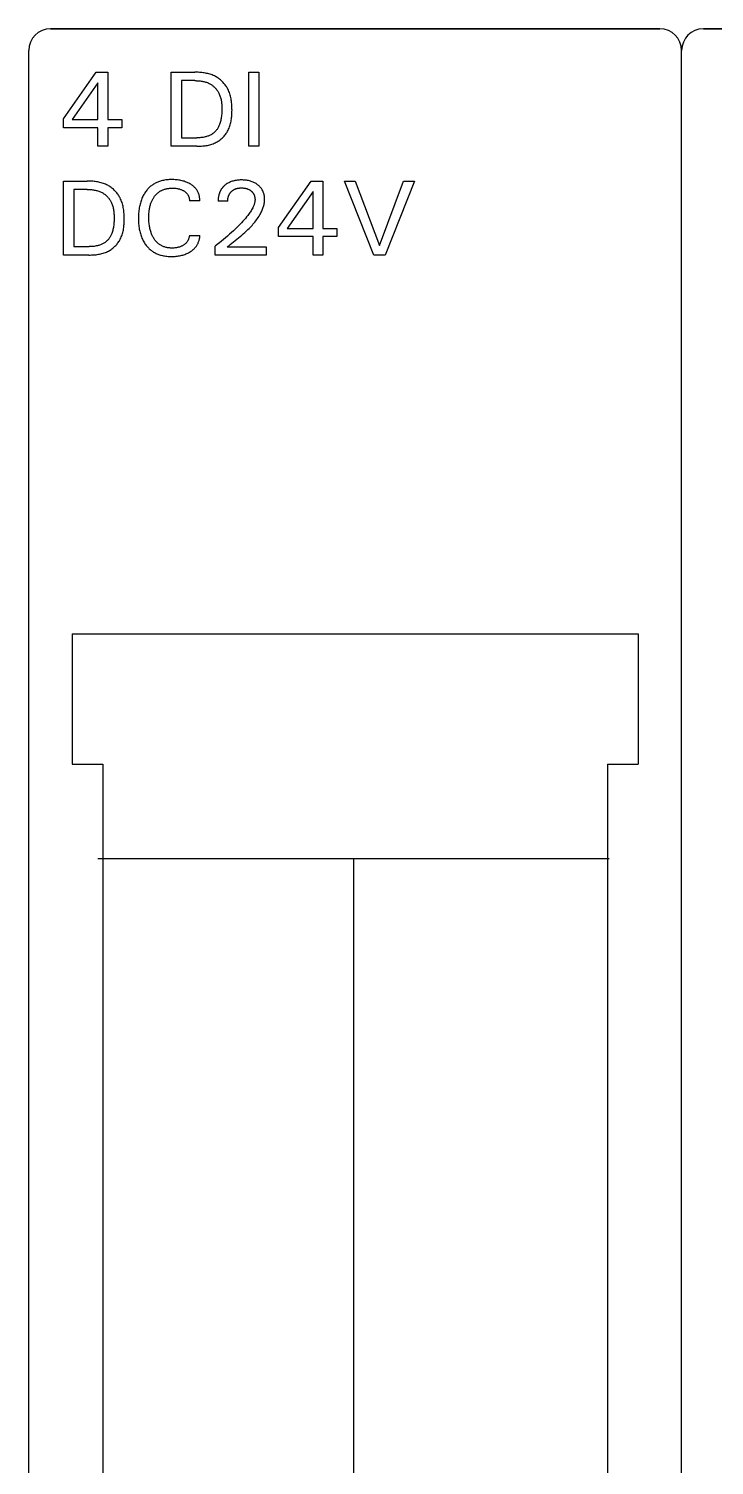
# Model space of a CAD drawing. Extents: x 10 to 656, y -396 to 292.
# Drawn here: x 279.74 to 282.93, y 111.53 to 118.21 of the extents above; entities that cross this region are included whole.
import ezdxf

# ---------------------------------------------------------------- set-up
doc = ezdxf.new("R2010")
doc.units = 0
doc.header["$LTSCALE"] = 5
doc.header["$MEASUREMENT"] = 0
doc.layers.get('0').update_dxf_attribs({"linetype": 'CONTINUOUS'})

msp = doc.modelspace()

# ---------------------------------------------------------------- linework, layer by layer
at = {"color": 7, "linetype": 'Continuous'}
for p, q in [((279.8422, 118.2098), (282.6764, 118.2098)), ((282.6764, 118.2098), (279.8422, 118.2098)), ((282.8788, 118.2098), (285.713, 118.2098)), ((285.713, 118.2098), (282.8788, 118.2098)), ((279.741, 91.5889), (279.741, 118.1086)), ((279.741, 101.4882), (279.741, 118.1086)), ((279.741, 91.5889), (279.741, 118.1086)), ((279.741, 101.4882), (279.741, 118.1086)), ((282.7776, 91.5889), (282.7776, 118.1086)), ((282.7776, 101.4882), (282.7776, 118.1086)), ((282.7776, 91.5889), (282.7776, 118.1086)), ((282.7776, 95.3626), (282.7776, 118.1086)), ((282.7776, 95.3626), (282.7776, 118.1086)), ((279.9029, 117.7908), (280.0546, 118.0073)), ((280.0546, 118.0073), (280.109, 118.0073)), ((280.109, 118.0073), (280.109, 117.7869)), ((280.4042, 117.6632), (280.4042, 118.0073)), ((280.4042, 118.0073), (280.5132, 118.0073)), ((280.5187, 118.0073), (280.5132, 118.0073)), ((280.5241, 118.0072), (280.5187, 118.0073)), ((280.5297, 118.007), (280.5241, 118.0072)), ((280.5352, 118.0067), (280.5297, 118.007)), ((280.5407, 118.0062), (280.5352, 118.0067)), ((280.5462, 118.0057), (280.5407, 118.0062)), ((280.5517, 118.0051), (280.5462, 118.0057)), ((280.7639, 117.6632), (280.7639, 118.0073)), ((280.7639, 118.0073), (280.811, 118.0073)), ((280.811, 118.0073), (280.811, 117.6632)), ((280.0629, 117.9583), (279.9432, 117.7869)), ((280.0629, 117.7869), (280.0629, 117.9583)), ((280.4512, 117.9683), (280.4512, 117.7022)), ((280.5132, 117.9683), (280.4512, 117.9683)), ((280.5132, 117.9683), (280.5174, 117.9683)), ((280.5174, 117.9683), (280.5216, 117.9682)), ((280.5216, 117.9682), (280.5259, 117.968)), ((280.5259, 117.968), (280.5302, 117.9677)), ((280.5302, 117.9677), (280.5344, 117.9674)), ((280.5344, 117.9674), (280.5387, 117.9669)), ((280.5387, 117.9669), (280.5429, 117.9664)), ((280.5429, 117.9664), (280.5472, 117.9657)), ((280.5472, 117.9657), (280.5513, 117.9649)), ((280.5513, 117.9649), (280.5555, 117.964)), ((280.5572, 118.0043), (280.5517, 118.0051)), ((280.5555, 117.964), (280.5596, 117.963)), ((280.5627, 118.0034), (280.5572, 118.0043)), ((280.5596, 117.963), (280.5637, 117.9618)), ((280.5681, 118.0023), (280.5627, 118.0034)), ((280.5637, 117.9618), (280.5678, 117.9605)), ((280.5678, 117.9605), (280.5717, 117.9591)), ((280.5735, 118.0011), (280.5681, 118.0023)), ((280.5717, 117.9591), (280.5756, 117.9574)), ((280.5788, 117.9997), (280.5735, 118.0011)), ((280.5756, 117.9574), (280.5795, 117.9557)), ((280.5841, 117.9982), (280.5788, 117.9997)), ((280.5795, 117.9557), (280.5832, 117.9537)), ((280.5832, 117.9537), (280.5862, 117.952)), ((280.5893, 117.9965), (280.5841, 117.9982)), ((280.5862, 117.952), (280.5891, 117.9502)), ((280.5891, 117.9502), (280.5919, 117.9483)), ((280.5945, 117.9946), (280.5893, 117.9965)), ((280.5919, 117.9483), (280.5947, 117.9463)), ((280.5995, 117.9925), (280.5945, 117.9946)), ((280.5947, 117.9463), (280.5974, 117.9442)), ((280.5974, 117.9442), (280.6, 117.942)), ((280.6045, 117.9902), (280.5995, 117.9925)), ((280.6, 117.942), (280.6026, 117.9398)), ((280.6026, 117.9398), (280.6051, 117.9374)), ((280.6094, 117.9877), (280.6045, 117.9902)), ((280.6134, 117.9854), (280.6094, 117.9877)), ((280.6174, 117.983), (280.6134, 117.9854)), ((280.6213, 117.9804), (280.6174, 117.983)), ((280.625, 117.9777), (280.6213, 117.9804)), ((280.6288, 117.9749), (280.625, 117.9777)), ((280.6324, 117.972), (280.6288, 117.9749)), ((280.6359, 117.9689), (280.6324, 117.972)), ((280.6393, 117.9657), (280.6359, 117.9689)), ((280.6426, 117.9624), (280.6393, 117.9657)), ((280.6458, 117.959), (280.6426, 117.9624)), ((280.6489, 117.9555), (280.6458, 117.959)), ((280.6519, 117.9519), (280.6489, 117.9555)), ((280.6548, 117.9482), (280.6519, 117.9519)), ((280.6575, 117.9445), (280.6548, 117.9482)), ((280.6601, 117.9406), (280.6575, 117.9445)), ((280.6626, 117.9367), (280.6601, 117.9406)), ((280.6051, 117.9374), (280.6075, 117.9349)), ((280.6075, 117.9349), (280.6098, 117.9324)), ((280.6098, 117.9324), (280.6121, 117.9298)), ((280.6121, 117.9298), (280.6142, 117.9272)), ((280.6142, 117.9272), (280.6163, 117.9244)), ((280.6163, 117.9244), (280.6183, 117.9216)), ((280.6183, 117.9216), (280.6202, 117.9188)), ((280.6202, 117.9188), (280.622, 117.9159)), ((280.622, 117.9159), (280.6237, 117.9129)), ((280.6237, 117.9129), (280.6253, 117.9099)), ((280.6253, 117.9099), (280.6272, 117.9059)), ((280.6272, 117.9059), (280.6289, 117.9019)), ((280.6289, 117.9019), (280.6305, 117.8978)), ((280.6305, 117.8978), (280.6319, 117.8937)), ((280.6319, 117.8937), (280.6331, 117.8895)), ((280.6331, 117.8895), (280.6343, 117.8852)), ((280.6343, 117.8852), (280.6353, 117.8809)), ((280.6353, 117.8809), (280.6361, 117.8766)), ((280.6361, 117.8766), (280.6368, 117.8722)), ((280.6368, 117.8722), (280.6375, 117.8678)), ((280.6649, 117.9327), (280.6626, 117.9367)), ((280.6671, 117.9286), (280.6649, 117.9327)), ((280.6697, 117.9234), (280.6671, 117.9286)), ((280.6721, 117.918), (280.6697, 117.9234)), ((280.6742, 117.9125), (280.6721, 117.918)), ((280.6762, 117.907), (280.6742, 117.9125)), ((280.6779, 117.9013), (280.6762, 117.907)), ((280.6795, 117.8957), (280.6779, 117.9013)), ((280.6808, 117.8899), (280.6795, 117.8957)), ((280.682, 117.8841), (280.6808, 117.8899)), ((280.683, 117.8782), (280.682, 117.8841)), ((280.6839, 117.8723), (280.683, 117.8782)), ((280.6846, 117.8664), (280.6839, 117.8723)), ((280.638, 117.8081), (280.6373, 117.8024)), ((280.6375, 117.8678), (280.638, 117.8634)), ((280.638, 117.8634), (280.6384, 117.859)), ((280.6385, 117.8138), (280.638, 117.8081)), ((280.6384, 117.859), (280.6387, 117.8546)), ((280.6388, 117.8195), (280.6385, 117.8138)), ((280.6387, 117.8546), (280.639, 117.8502)), ((280.6391, 117.8253), (280.6388, 117.8195)), ((280.639, 117.8502), (280.6391, 117.8457)), ((280.6391, 117.8457), (280.6392, 117.8413)), ((280.6392, 117.8311), (280.6391, 117.8253)), ((280.6392, 117.8413), (280.6393, 117.8369)), ((280.6393, 117.8369), (280.6392, 117.8311)), ((280.6852, 117.8604), (280.6846, 117.8664)), ((280.6856, 117.8544), (280.6852, 117.8604)), ((280.6852, 117.8018), (280.6856, 117.8075)), ((280.686, 117.8484), (280.6856, 117.8544)), ((280.6856, 117.8075), (280.6859, 117.8131)), ((280.6859, 117.8131), (280.6862, 117.8188)), ((280.6862, 117.8424), (280.686, 117.8484)), ((280.6863, 117.8363), (280.6862, 117.8424)), ((280.6862, 117.8188), (280.6863, 117.8246)), ((280.6864, 117.8303), (280.6863, 117.8363)), ((280.6863, 117.8246), (280.6864, 117.8303)), ((279.9029, 117.7493), (279.9029, 117.7908)), ((280.0629, 117.7493), (279.9029, 117.7493)), ((279.9432, 117.7869), (280.0629, 117.7869)), ((280.0629, 117.6632), (280.0629, 117.7493)), ((280.109, 117.7869), (280.1742, 117.7869)), ((280.109, 117.7493), (280.109, 117.6632)), ((280.1742, 117.7493), (280.109, 117.7493)), ((280.1742, 117.7869), (280.1742, 117.7493)), ((280.6146, 117.7388), (280.6125, 117.7362)), ((280.6168, 117.7417), (280.6146, 117.7388)), ((280.6188, 117.7447), (280.6168, 117.7417)), ((280.6206, 117.7478), (280.6188, 117.7447)), ((280.6224, 117.7509), (280.6206, 117.7478)), ((280.624, 117.7541), (280.6224, 117.7509)), ((280.6256, 117.7574), (280.624, 117.7541)), ((280.627, 117.7607), (280.6256, 117.7574)), ((280.6283, 117.764), (280.627, 117.7607)), ((280.63, 117.7686), (280.6283, 117.764)), ((280.6314, 117.7732), (280.63, 117.7686)), ((280.6327, 117.7778), (280.6314, 117.7732)), ((280.6339, 117.7825), (280.6327, 117.7778)), ((280.6349, 117.7872), (280.6339, 117.7825)), ((280.6358, 117.7919), (280.6349, 117.7872)), ((280.6365, 117.7967), (280.6358, 117.7919)), ((280.6373, 117.8024), (280.6365, 117.7967)), ((280.6681, 117.7375), (280.6706, 117.7424)), ((280.6706, 117.7424), (280.6728, 117.7475)), ((280.6728, 117.7475), (280.6749, 117.7527)), ((280.6749, 117.7527), (280.6767, 117.7579)), ((280.6767, 117.7579), (280.6783, 117.7632)), ((280.6783, 117.7632), (280.6798, 117.7686)), ((280.6798, 117.7686), (280.6811, 117.774)), ((280.6811, 117.774), (280.6822, 117.7795)), ((280.6822, 117.7795), (280.6832, 117.785)), ((280.6832, 117.785), (280.684, 117.7906)), ((280.684, 117.7906), (280.6846, 117.7962)), ((280.6846, 117.7962), (280.6852, 117.8018)), ((280.4512, 117.7022), (280.5227, 117.7022)), ((280.5275, 117.7023), (280.5227, 117.7022)), ((280.5324, 117.7024), (280.5275, 117.7023)), ((280.5373, 117.7027), (280.5324, 117.7024)), ((280.5421, 117.7031), (280.5373, 117.7027)), ((280.5469, 117.7037), (280.5421, 117.7031)), ((280.5518, 117.7044), (280.5469, 117.7037)), ((280.5565, 117.7053), (280.5518, 117.7044)), ((280.5613, 117.7063), (280.5565, 117.7053)), ((280.5649, 117.7072), (280.5613, 117.7063)), ((280.5684, 117.7082), (280.5649, 117.7072)), ((280.5719, 117.7093), (280.5684, 117.7082)), ((280.5754, 117.7105), (280.5719, 117.7093)), ((280.5788, 117.7119), (280.5754, 117.7105)), ((280.5822, 117.7133), (280.5788, 117.7119)), ((280.5855, 117.7149), (280.5822, 117.7133)), ((280.5828, 117.6699), (280.5881, 117.6714)), ((280.5888, 117.7166), (280.5855, 117.7149)), ((280.5881, 117.6714), (280.5933, 117.6731)), ((280.592, 117.7185), (280.5888, 117.7166)), ((280.5948, 117.7203), (280.592, 117.7185)), ((280.5933, 117.6731), (280.5985, 117.6749)), ((280.5976, 117.7223), (280.5948, 117.7203)), ((280.6003, 117.7243), (280.5976, 117.7223)), ((280.5985, 117.6749), (280.6036, 117.677)), ((280.603, 117.7265), (280.6003, 117.7243)), ((280.6055, 117.7288), (280.603, 117.7265)), ((280.6036, 117.677), (280.6086, 117.6793)), ((280.6079, 117.7311), (280.6055, 117.7288)), ((280.6103, 117.7336), (280.6079, 117.7311)), ((280.6086, 117.6793), (280.6135, 117.6818)), ((280.6125, 117.7362), (280.6103, 117.7336)), ((280.6135, 117.6818), (280.6175, 117.684)), ((280.6175, 117.684), (280.6215, 117.6865)), ((280.6215, 117.6865), (280.6254, 117.689)), ((280.6254, 117.689), (280.6292, 117.6917)), ((280.6292, 117.6917), (280.6329, 117.6946)), ((280.6329, 117.6946), (280.6364, 117.6976)), ((280.6364, 117.6976), (280.6399, 117.7007)), ((280.6399, 117.7007), (280.6433, 117.7039)), ((280.6433, 117.7039), (280.6466, 117.7073)), ((280.6466, 117.7073), (280.6497, 117.7107)), ((280.6497, 117.7107), (280.6528, 117.7143)), ((280.6528, 117.7143), (280.6557, 117.7179)), ((280.6557, 117.7179), (280.6585, 117.7217)), ((280.6585, 117.7217), (280.6611, 117.7255)), ((280.6611, 117.7255), (280.6636, 117.7294)), ((280.6636, 117.7294), (280.6659, 117.7334)), ((280.6659, 117.7334), (280.6681, 117.7375)), ((280.109, 117.6632), (280.0629, 117.6632)), ((280.5224, 117.6632), (280.4042, 117.6632)), ((280.5224, 117.6632), (280.5279, 117.6632)), ((280.5279, 117.6632), (280.5334, 117.6634)), ((280.5334, 117.6634), (280.539, 117.6636)), ((280.539, 117.6636), (280.5445, 117.6639)), ((280.5445, 117.6639), (280.55, 117.6644)), ((280.55, 117.6644), (280.5556, 117.6649)), ((280.5556, 117.6649), (280.5611, 117.6656)), ((280.5611, 117.6656), (280.5665, 117.6665)), ((280.5665, 117.6665), (280.572, 117.6674)), ((280.572, 117.6674), (280.5774, 117.6686)), ((280.5774, 117.6686), (280.5828, 117.6699)), ((280.811, 117.6632), (280.7639, 117.6632)), ((279.9029, 117.1571), (279.9029, 117.5012)), ((279.9029, 117.5012), (280.012, 117.5012)), ((280.0174, 117.5012), (280.012, 117.5012)), ((280.0229, 117.5011), (280.0174, 117.5012)), ((280.0284, 117.5009), (280.0229, 117.5011)), ((280.034, 117.5006), (280.0284, 117.5009)), ((280.0395, 117.5001), (280.034, 117.5006)), ((280.045, 117.4996), (280.0395, 117.5001)), ((280.0505, 117.499), (280.045, 117.4996)), ((280.056, 117.4982), (280.0505, 117.499)), ((280.0614, 117.4973), (280.056, 117.4982)), ((280.0669, 117.4962), (280.0614, 117.4973)), ((280.0723, 117.495), (280.0669, 117.4962)), ((280.0776, 117.4936), (280.0723, 117.495)), ((280.0829, 117.4921), (280.0776, 117.4936)), ((280.0881, 117.4904), (280.0829, 117.4921)), ((280.0932, 117.4885), (280.0881, 117.4904)), ((280.0983, 117.4864), (280.0932, 117.4885)), ((280.1033, 117.4841), (280.0983, 117.4864)), ((280.1082, 117.4816), (280.1033, 117.4841)), ((280.1122, 117.4793), (280.1082, 117.4816)), ((280.1162, 117.4769), (280.1122, 117.4793)), ((280.12, 117.4743), (280.1162, 117.4769)), ((280.1238, 117.4716), (280.12, 117.4743)), ((280.1275, 117.4688), (280.1238, 117.4716)), ((280.3016, 117.4709), (280.2986, 117.4679)), ((280.3048, 117.4739), (280.3016, 117.4709)), ((280.308, 117.4767), (280.3048, 117.4739)), ((280.3114, 117.4794), (280.308, 117.4767)), ((280.3148, 117.482), (280.3114, 117.4794)), ((280.3183, 117.4844), (280.3148, 117.482)), ((280.3219, 117.4868), (280.3183, 117.4844)), ((280.3256, 117.489), (280.3219, 117.4868)), ((280.3294, 117.4911), (280.3256, 117.489)), ((280.3333, 117.4931), (280.3294, 117.4911)), ((280.3372, 117.4949), (280.3333, 117.4931)), ((280.3412, 117.4966), (280.3372, 117.4949)), ((280.3452, 117.4982), (280.3412, 117.4966)), ((280.3493, 117.4996), (280.3452, 117.4982)), ((280.3534, 117.501), (280.3493, 117.4996)), ((280.3576, 117.5022), (280.3534, 117.501)), ((280.3627, 117.5035), (280.3576, 117.5022)), ((280.368, 117.5046), (280.3627, 117.5035)), ((280.3732, 117.5056), (280.368, 117.5046)), ((280.3785, 117.5063), (280.3732, 117.5056)), ((280.3838, 117.507), (280.3785, 117.5063)), ((280.3891, 117.5075), (280.3838, 117.507)), ((280.3945, 117.5078), (280.3891, 117.5075)), ((280.3998, 117.508), (280.3945, 117.5078)), ((280.4051, 117.5081), (280.3998, 117.508)), ((280.4108, 117.508), (280.4051, 117.5081)), ((280.4164, 117.5078), (280.4108, 117.508)), ((280.4221, 117.5075), (280.4164, 117.5078)), ((280.4277, 117.5071), (280.4221, 117.5075)), ((280.4333, 117.5064), (280.4277, 117.5071)), ((280.4389, 117.5057), (280.4333, 117.5064)), ((280.4439, 117.5048), (280.4389, 117.5057)), ((280.4489, 117.5038), (280.4439, 117.5048)), ((280.4539, 117.5027), (280.4489, 117.5038)), ((280.4588, 117.5014), (280.4539, 117.5027)), ((280.4637, 117.5), (280.4588, 117.5014)), ((280.4685, 117.4984), (280.4637, 117.5)), ((280.473, 117.4968), (280.4685, 117.4984)), ((280.4774, 117.495), (280.473, 117.4968)), ((280.4817, 117.4931), (280.4774, 117.495)), ((280.4859, 117.491), (280.4817, 117.4931)), ((280.4901, 117.4888), (280.4859, 117.491)), ((280.4942, 117.4864), (280.4901, 117.4888)), ((280.4974, 117.4843), (280.4942, 117.4864)), ((280.5006, 117.4821), (280.4974, 117.4843)), ((280.5038, 117.4797), (280.5006, 117.4821)), ((280.5068, 117.4773), (280.5038, 117.4797)), ((280.5097, 117.4747), (280.5068, 117.4773)), ((280.5125, 117.472), (280.5097, 117.4747)), ((280.5152, 117.4692), (280.5125, 117.472)), ((280.6427, 117.471), (280.6416, 117.4697)), ((280.6437, 117.4722), (280.6427, 117.471)), ((280.6448, 117.4735), (280.6437, 117.4722)), ((280.646, 117.4747), (280.6448, 117.4735)), ((280.6471, 117.4759), (280.646, 117.4747)), ((280.6483, 117.477), (280.6471, 117.4759)), ((280.6495, 117.4782), (280.6483, 117.477)), ((280.6507, 117.4793), (280.6495, 117.4782)), ((280.6519, 117.4804), (280.6507, 117.4793)), ((280.6532, 117.4815), (280.6519, 117.4804)), ((280.6565, 117.4842), (280.6532, 117.4815)), ((280.66, 117.4867), (280.6565, 117.4842)), ((280.6635, 117.4891), (280.66, 117.4867)), ((280.6672, 117.4913), (280.6635, 117.4891)), ((280.6709, 117.4934), (280.6672, 117.4913)), ((280.6747, 117.4953), (280.6709, 117.4934)), ((280.6788, 117.4971), (280.6747, 117.4953)), ((280.683, 117.4988), (280.6788, 117.4971)), ((280.6873, 117.5002), (280.683, 117.4988)), ((280.6916, 117.5015), (280.6873, 117.5002)), ((280.6959, 117.5026), (280.6916, 117.5015)), ((280.7003, 117.5036), (280.6959, 117.5026)), ((280.7052, 117.5045), (280.7003, 117.5036)), ((280.7102, 117.5052), (280.7052, 117.5045)), ((280.7151, 117.5057), (280.7102, 117.5052)), ((280.7201, 117.5061), (280.7151, 117.5057)), ((280.725, 117.5063), (280.7201, 117.5061)), ((280.73, 117.5064), (280.725, 117.5063)), ((280.7349, 117.5063), (280.73, 117.5064)), ((280.7397, 117.5061), (280.7349, 117.5063)), ((280.7446, 117.5058), (280.7397, 117.5061)), ((280.7494, 117.5053), (280.7446, 117.5058)), ((280.7542, 117.5047), (280.7494, 117.5053)), ((280.759, 117.5039), (280.7542, 117.5047)), ((280.7633, 117.5031), (280.759, 117.5039)), ((280.7675, 117.5021), (280.7633, 117.5031)), ((280.7717, 117.501), (280.7675, 117.5021)), ((280.7759, 117.4997), (280.7717, 117.501)), ((280.78, 117.4982), (280.7759, 117.4997)), ((280.7841, 117.4966), (280.78, 117.4982)), ((280.7878, 117.4949), (280.7841, 117.4966)), ((280.7915, 117.4931), (280.7878, 117.4949)), ((280.7951, 117.4912), (280.7915, 117.4931)), ((280.7986, 117.4891), (280.7951, 117.4912)), ((280.802, 117.4868), (280.7986, 117.4891)), ((280.8054, 117.4844), (280.802, 117.4868)), ((280.8083, 117.4821), (280.8054, 117.4844)), ((280.8111, 117.4797), (280.8083, 117.4821)), ((280.8139, 117.4772), (280.8111, 117.4797)), ((280.8165, 117.4745), (280.8139, 117.4772)), ((280.819, 117.4717), (280.8165, 117.4745)), ((280.8213, 117.4689), (280.819, 117.4717)), ((280.9032, 117.2847), (281.0549, 117.5012)), ((281.0549, 117.5012), (281.1093, 117.5012)), ((281.1093, 117.5012), (281.1093, 117.2808)), ((281.3456, 117.1571), (281.209, 117.5012)), ((281.209, 117.5012), (281.26, 117.5012)), ((281.26, 117.5012), (281.3727, 117.2022)), ((281.3727, 117.2022), (281.4839, 117.5012)), ((281.5349, 117.5012), (281.3983, 117.1571)), ((281.4839, 117.5012), (281.5349, 117.5012)), ((279.95, 117.4622), (279.95, 117.1961)), ((280.012, 117.4622), (279.95, 117.4622)), ((280.012, 117.4622), (280.0162, 117.4622)), ((280.0162, 117.4622), (280.0204, 117.4621)), ((280.0204, 117.4621), (280.0247, 117.4619)), ((280.0247, 117.4619), (280.0289, 117.4616)), ((280.0289, 117.4616), (280.0332, 117.4613)), ((280.0332, 117.4613), (280.0375, 117.4608)), ((280.0375, 117.4608), (280.0417, 117.4603)), ((280.0417, 117.4603), (280.0459, 117.4596)), ((280.0459, 117.4596), (280.0501, 117.4588)), ((280.0501, 117.4588), (280.0543, 117.4579)), ((280.0543, 117.4579), (280.0584, 117.4569)), ((280.0584, 117.4569), (280.0625, 117.4557)), ((280.0625, 117.4557), (280.0665, 117.4544)), ((280.0665, 117.4544), (280.0705, 117.453)), ((280.0705, 117.453), (280.0744, 117.4513)), ((280.0744, 117.4513), (280.0783, 117.4496)), ((280.0783, 117.4496), (280.082, 117.4476)), ((280.082, 117.4476), (280.085, 117.4459)), ((280.085, 117.4459), (280.0879, 117.4441)), ((280.0879, 117.4441), (280.0907, 117.4422)), ((280.0907, 117.4422), (280.0935, 117.4402)), ((280.0935, 117.4402), (280.0962, 117.4381)), ((280.0962, 117.4381), (280.0988, 117.4359)), ((280.0988, 117.4359), (280.1014, 117.4337)), ((280.1014, 117.4337), (280.1039, 117.4313)), ((280.1039, 117.4313), (280.1063, 117.4288)), ((280.1063, 117.4288), (280.1086, 117.4263)), ((280.1086, 117.4263), (280.1109, 117.4237)), ((280.1109, 117.4237), (280.113, 117.4211)), ((280.113, 117.4211), (280.1151, 117.4183)), ((280.1151, 117.4183), (280.1171, 117.4155)), ((280.1171, 117.4155), (280.119, 117.4127)), ((280.119, 117.4127), (280.1208, 117.4098)), ((280.1208, 117.4098), (280.1225, 117.4068)), ((280.1225, 117.4068), (280.124, 117.4038)), ((280.1312, 117.4659), (280.1275, 117.4688)), ((280.1347, 117.4628), (280.1312, 117.4659)), ((280.1381, 117.4596), (280.1347, 117.4628)), ((280.1414, 117.4563), (280.1381, 117.4596)), ((280.1446, 117.4529), (280.1414, 117.4563)), ((280.1477, 117.4494), (280.1446, 117.4529)), ((280.1507, 117.4458), (280.1477, 117.4494)), ((280.1536, 117.4421), (280.1507, 117.4458)), ((280.1563, 117.4384), (280.1536, 117.4421)), ((280.1589, 117.4345), (280.1563, 117.4384)), ((280.1614, 117.4306), (280.1589, 117.4345)), ((280.1637, 117.4266), (280.1614, 117.4306)), ((280.1659, 117.4225), (280.1637, 117.4266)), ((280.1685, 117.4173), (280.1659, 117.4225)), ((280.1709, 117.4119), (280.1685, 117.4173)), ((280.173, 117.4064), (280.1709, 117.4119)), ((280.175, 117.4009), (280.173, 117.4064)), ((280.2617, 117.4041), (280.2601, 117.3988)), ((280.2634, 117.4094), (280.2617, 117.4041)), ((280.2652, 117.4146), (280.2634, 117.4094)), ((280.2673, 117.4197), (280.2652, 117.4146)), ((280.2693, 117.4244), (280.2673, 117.4197)), ((280.2714, 117.429), (280.2693, 117.4244)), ((280.2737, 117.4335), (280.2714, 117.429)), ((280.2762, 117.438), (280.2737, 117.4335)), ((280.2787, 117.4423), (280.2762, 117.438)), ((280.2815, 117.4466), (280.2787, 117.4423)), ((280.2843, 117.4508), (280.2815, 117.4466)), ((280.2873, 117.4549), (280.2843, 117.4508)), ((280.29, 117.4583), (280.2873, 117.4549)), ((280.2927, 117.4616), (280.29, 117.4583)), ((280.2956, 117.4648), (280.2927, 117.4616)), ((280.2986, 117.4679), (280.2956, 117.4648)), ((280.3106, 117.4017), (280.3118, 117.4048)), ((280.3118, 117.4048), (280.3131, 117.4078)), ((280.3131, 117.4078), (280.3145, 117.4108)), ((280.3145, 117.4108), (280.3159, 117.4137)), ((280.3159, 117.4137), (280.3174, 117.4166)), ((280.3174, 117.4166), (280.3191, 117.4195)), ((280.3191, 117.4195), (280.3208, 117.4223)), ((280.3208, 117.4223), (280.3225, 117.4251)), ((280.3225, 117.4251), (280.3244, 117.4278)), ((280.3244, 117.4278), (280.3261, 117.4302)), ((280.3261, 117.4302), (280.3279, 117.4324)), ((280.3279, 117.4324), (280.3297, 117.4347)), ((280.3297, 117.4347), (280.3316, 117.4369)), ((280.3316, 117.4369), (280.3336, 117.439)), ((280.3336, 117.439), (280.3356, 117.441)), ((280.3356, 117.441), (280.3377, 117.443)), ((280.3377, 117.443), (280.3398, 117.445)), ((280.3398, 117.445), (280.342, 117.4468)), ((280.342, 117.4468), (280.3443, 117.4486)), ((280.3443, 117.4486), (280.3466, 117.4503)), ((280.3466, 117.4503), (280.349, 117.4519)), ((280.349, 117.4519), (280.3514, 117.4535)), ((280.3514, 117.4535), (280.3539, 117.455)), ((280.3539, 117.455), (280.3564, 117.4563)), ((280.3564, 117.4563), (280.359, 117.4576)), ((280.359, 117.4576), (280.3616, 117.4589)), ((280.3616, 117.4589), (280.3642, 117.46)), ((280.3642, 117.46), (280.3669, 117.4611)), ((280.3669, 117.4611), (280.3696, 117.4621)), ((280.3696, 117.4621), (280.3724, 117.463)), ((280.3724, 117.463), (280.3751, 117.4638)), ((280.3751, 117.4638), (280.3785, 117.4647)), ((280.3785, 117.4647), (280.382, 117.4655)), ((280.382, 117.4655), (280.3854, 117.4662)), ((280.3854, 117.4662), (280.3889, 117.4668)), ((280.3889, 117.4668), (280.3924, 117.4673)), ((280.3924, 117.4673), (280.3959, 117.4677)), ((280.3959, 117.4677), (280.3994, 117.468)), ((280.3994, 117.468), (280.403, 117.4682)), ((280.403, 117.4682), (280.4065, 117.4683)), ((280.4065, 117.4683), (280.41, 117.4683)), ((280.41, 117.4683), (280.414, 117.4683)), ((280.414, 117.4683), (280.418, 117.4681)), ((280.418, 117.4681), (280.4219, 117.4678)), ((280.4219, 117.4678), (280.4259, 117.4674)), ((280.4259, 117.4674), (280.4298, 117.4669)), ((280.4298, 117.4669), (280.4328, 117.4663)), ((280.4328, 117.4663), (280.4358, 117.4658)), ((280.4358, 117.4658), (280.4387, 117.4651)), ((280.4387, 117.4651), (280.4417, 117.4643)), ((280.4417, 117.4643), (280.4445, 117.4634)), ((280.4445, 117.4634), (280.4474, 117.4625)), ((280.4474, 117.4625), (280.4501, 117.4615)), ((280.4501, 117.4615), (280.4527, 117.4604)), ((280.4527, 117.4604), (280.4552, 117.4592)), ((280.4552, 117.4592), (280.4578, 117.4579)), ((280.4578, 117.4579), (280.4603, 117.4566)), ((280.4603, 117.4566), (280.4627, 117.4551)), ((280.4627, 117.4551), (280.4647, 117.4539)), ((280.4647, 117.4539), (280.4666, 117.4526)), ((280.4666, 117.4526), (280.4685, 117.4512)), ((280.4685, 117.4512), (280.4703, 117.4497)), ((280.4703, 117.4497), (280.4721, 117.4482)), ((280.4721, 117.4482), (280.4738, 117.4466)), ((280.4738, 117.4466), (280.4754, 117.4449)), ((280.4754, 117.4449), (280.4769, 117.4432)), ((280.4769, 117.4432), (280.4783, 117.4415)), ((280.4783, 117.4415), (280.4795, 117.4397)), ((280.4795, 117.4397), (280.4807, 117.4379)), ((280.4807, 117.4379), (280.4819, 117.4361)), ((280.4819, 117.4361), (280.4829, 117.4342)), ((280.4829, 117.4342), (280.4838, 117.4322)), ((280.4838, 117.4322), (280.4847, 117.4302)), ((280.4847, 117.4302), (280.4855, 117.4282)), ((280.4855, 117.4282), (280.4861, 117.4262)), ((280.4861, 117.4262), (280.4867, 117.4242)), ((280.4867, 117.4242), (280.4872, 117.4222)), ((280.4872, 117.4222), (280.4876, 117.4202)), ((280.4876, 117.4202), (280.4879, 117.4182)), ((280.4879, 117.4182), (280.4881, 117.4162)), ((280.4881, 117.4162), (280.4883, 117.4141)), ((280.4883, 117.4141), (280.4883, 117.4121)), ((280.4883, 117.4121), (280.4883, 117.41)), ((280.5366, 117.41), (280.4883, 117.41)), ((280.5177, 117.4663), (280.5152, 117.4692)), ((280.52, 117.4634), (280.5177, 117.4663)), ((280.5221, 117.4604), (280.52, 117.4634)), ((280.5241, 117.4574), (280.5221, 117.4604)), ((280.5259, 117.4542), (280.5241, 117.4574)), ((280.5276, 117.451), (280.5259, 117.4542)), ((280.5292, 117.4477), (280.5276, 117.451)), ((280.5306, 117.4443), (280.5292, 117.4477)), ((280.5319, 117.4408), (280.5306, 117.4443)), ((280.533, 117.4375), (280.5319, 117.4408)), ((280.5339, 117.4342), (280.533, 117.4375)), ((280.5347, 117.4308), (280.5339, 117.4342)), ((280.5354, 117.4273), (280.5347, 117.4308)), ((280.5359, 117.4239), (280.5354, 117.4273)), ((280.5363, 117.4204), (280.5359, 117.4239)), ((280.5365, 117.417), (280.5363, 117.4204)), ((280.5366, 117.4135), (280.5365, 117.417)), ((280.5366, 117.41), (280.5366, 117.4135)), ((280.6221, 117.4161), (280.622, 117.4141)), ((280.622, 117.4141), (280.622, 117.4122)), ((280.622, 117.4122), (280.622, 117.4102)), ((280.622, 117.4102), (280.622, 117.4083)), ((280.6666, 117.4083), (280.622, 117.4083)), ((280.6222, 117.418), (280.6221, 117.4161)), ((280.6224, 117.4199), (280.6222, 117.418)), ((280.6226, 117.4219), (280.6224, 117.4199)), ((280.6228, 117.4238), (280.6226, 117.4219)), ((280.6231, 117.4258), (280.6228, 117.4238)), ((280.6234, 117.4277), (280.6231, 117.4258)), ((280.6237, 117.4296), (280.6234, 117.4277)), ((280.6241, 117.4315), (280.6237, 117.4296)), ((280.6245, 117.4335), (280.6241, 117.4315)), ((280.6249, 117.4354), (280.6245, 117.4335)), ((280.6254, 117.4373), (280.6249, 117.4354)), ((280.6259, 117.439), (280.6254, 117.4373)), ((280.6264, 117.4407), (280.6259, 117.439)), ((280.6269, 117.4424), (280.6264, 117.4407)), ((280.6275, 117.4441), (280.6269, 117.4424)), ((280.6281, 117.4457), (280.6275, 117.4441)), ((280.6287, 117.4474), (280.6281, 117.4457)), ((280.6294, 117.4491), (280.6287, 117.4474)), ((280.6301, 117.4507), (280.6294, 117.4491)), ((280.6308, 117.4523), (280.6301, 117.4507)), ((280.6316, 117.4539), (280.6308, 117.4523)), ((280.6323, 117.4555), (280.6316, 117.4539)), ((280.6332, 117.4571), (280.6323, 117.4555)), ((280.634, 117.4586), (280.6332, 117.4571)), ((280.6349, 117.4601), (280.634, 117.4586)), ((280.6358, 117.4616), (280.6349, 117.4601)), ((280.6367, 117.463), (280.6358, 117.4616)), ((280.6376, 117.4644), (280.6367, 117.463)), ((280.6386, 117.4658), (280.6376, 117.4644)), ((280.6396, 117.4671), (280.6386, 117.4658)), ((280.6406, 117.4684), (280.6396, 117.4671)), ((280.6416, 117.4697), (280.6406, 117.4684)), ((280.6666, 117.4105), (280.6667, 117.4127)), ((280.6666, 117.4083), (280.6666, 117.4105)), ((280.6667, 117.4127), (280.6668, 117.4149)), ((280.6668, 117.4149), (280.667, 117.4171)), ((280.667, 117.4171), (280.6673, 117.4193)), ((280.6673, 117.4193), (280.6676, 117.4215)), ((280.6676, 117.4215), (280.668, 117.4237)), ((280.668, 117.4237), (280.6685, 117.4258)), ((280.6685, 117.4258), (280.669, 117.4276)), ((280.669, 117.4276), (280.6695, 117.4293)), ((280.6695, 117.4293), (280.67, 117.431)), ((280.67, 117.431), (280.6706, 117.4327)), ((280.6706, 117.4327), (280.6712, 117.4343)), ((280.6712, 117.4343), (280.6719, 117.436)), ((280.6719, 117.436), (280.6727, 117.4376)), ((280.6727, 117.4376), (280.6735, 117.4392)), ((280.6735, 117.4392), (280.6743, 117.4407)), ((280.6743, 117.4407), (280.6752, 117.4422)), ((280.6752, 117.4422), (280.6762, 117.4437)), ((280.6762, 117.4437), (280.6772, 117.4451)), ((280.6772, 117.4451), (280.6782, 117.4465)), ((280.6782, 117.4465), (280.6793, 117.4479)), ((280.6793, 117.4479), (280.6804, 117.4492)), ((280.6804, 117.4492), (280.6816, 117.4505)), ((280.6816, 117.4505), (280.6828, 117.4517)), ((280.6828, 117.4517), (280.684, 117.453)), ((280.684, 117.453), (280.6855, 117.4543)), ((280.6855, 117.4543), (280.687, 117.4556)), ((280.687, 117.4556), (280.6886, 117.4568)), ((280.6886, 117.4568), (280.6901, 117.4579)), ((280.6901, 117.4579), (280.6918, 117.4591)), ((280.6918, 117.4591), (280.6935, 117.4601)), ((280.6935, 117.4601), (280.6952, 117.4611)), ((280.6952, 117.4611), (280.6969, 117.462)), ((280.6969, 117.462), (280.6987, 117.4629)), ((280.6987, 117.4629), (280.7006, 117.4638)), ((280.7006, 117.4638), (280.7025, 117.4645)), ((280.7025, 117.4645), (280.7044, 117.4652)), ((280.7044, 117.4652), (280.7063, 117.4659)), ((280.7063, 117.4659), (280.7083, 117.4665)), ((280.7083, 117.4665), (280.7102, 117.467)), ((280.7102, 117.467), (280.7122, 117.4675)), ((280.7122, 117.4675), (280.7144, 117.4679)), ((280.7144, 117.4679), (280.7166, 117.4683)), ((280.7166, 117.4683), (280.7188, 117.4686)), ((280.7188, 117.4686), (280.7211, 117.4689)), ((280.7211, 117.4689), (280.7233, 117.469)), ((280.7233, 117.469), (280.7255, 117.4692)), ((280.7255, 117.4692), (280.7278, 117.4693)), ((280.7278, 117.4693), (280.73, 117.4693)), ((280.73, 117.4693), (280.7325, 117.4693)), ((280.7325, 117.4693), (280.735, 117.4692)), ((280.735, 117.4692), (280.7375, 117.469)), ((280.7375, 117.469), (280.74, 117.4688)), ((280.74, 117.4688), (280.7424, 117.4685)), ((280.7424, 117.4685), (280.7449, 117.4682)), ((280.7449, 117.4682), (280.7474, 117.4677)), ((280.7474, 117.4677), (280.7493, 117.4674)), ((280.7493, 117.4674), (280.7512, 117.4669)), ((280.7512, 117.4669), (280.7531, 117.4664)), ((280.7531, 117.4664), (280.755, 117.4659)), ((280.755, 117.4659), (280.7568, 117.4653)), ((280.7568, 117.4653), (280.7587, 117.4646)), ((280.7587, 117.4646), (280.7605, 117.4639)), ((280.7605, 117.4639), (280.7623, 117.4631)), ((280.7623, 117.4631), (280.764, 117.4623)), ((280.764, 117.4623), (280.7656, 117.4615)), ((280.7656, 117.4615), (280.7673, 117.4606)), ((280.7673, 117.4606), (280.7688, 117.4597)), ((280.7688, 117.4597), (280.7704, 117.4587)), ((280.7704, 117.4587), (280.7719, 117.4576)), ((280.7719, 117.4576), (280.7734, 117.4565)), ((280.7734, 117.4565), (280.7749, 117.4554)), ((280.7749, 117.4554), (280.7762, 117.4543)), ((280.7762, 117.4543), (280.7775, 117.4532)), ((280.7775, 117.4532), (280.7787, 117.452)), ((280.7787, 117.452), (280.7799, 117.4508)), ((280.7799, 117.4508), (280.7811, 117.4495)), ((280.7811, 117.4495), (280.7822, 117.4482)), ((280.7822, 117.4482), (280.7832, 117.4469)), ((280.7832, 117.4469), (280.7842, 117.4455)), ((280.7842, 117.4455), (280.7852, 117.4441)), ((280.7852, 117.4441), (280.7861, 117.4426)), ((280.7861, 117.4426), (280.7869, 117.4412)), ((280.7869, 117.4412), (280.7877, 117.4396)), ((280.7877, 117.4396), (280.7885, 117.4381)), ((280.7885, 117.4381), (280.7891, 117.4365)), ((280.7891, 117.4365), (280.7898, 117.4349)), ((280.7898, 117.4349), (280.7904, 117.4333)), ((280.7904, 117.4333), (280.7909, 117.4317)), ((280.7909, 117.4317), (280.7914, 117.43)), ((280.7914, 117.43), (280.7918, 117.4282)), ((280.7918, 117.4282), (280.7922, 117.4263)), ((280.7922, 117.4263), (280.7926, 117.4245)), ((280.7929, 117.4066), (280.7924, 117.4034)), ((280.7926, 117.4245), (280.7929, 117.4226)), ((280.7929, 117.4226), (280.7931, 117.4207)), ((280.7933, 117.4099), (280.7929, 117.4066)), ((280.7931, 117.4207), (280.7933, 117.4188)), ((280.7933, 117.4188), (280.7934, 117.417)), ((280.7934, 117.4132), (280.7933, 117.4099)), ((280.7934, 117.417), (280.7934, 117.4151)), ((280.7934, 117.4151), (280.7934, 117.4132)), ((280.8235, 117.4659), (280.8213, 117.4689)), ((280.8255, 117.4628), (280.8235, 117.4659)), ((280.8274, 117.4597), (280.8255, 117.4628)), ((280.8291, 117.4564), (280.8274, 117.4597)), ((280.8307, 117.4531), (280.8291, 117.4564)), ((280.8321, 117.4497), (280.8307, 117.4531)), ((280.8333, 117.4463), (280.8321, 117.4497)), ((280.8344, 117.4428), (280.8333, 117.4463)), ((280.8355, 117.4389), (280.8344, 117.4428)), ((280.8363, 117.435), (280.8355, 117.4389)), ((280.837, 117.4311), (280.8363, 117.435)), ((280.8375, 117.4271), (280.837, 117.4311)), ((280.837, 117.4015), (280.8375, 117.406)), ((280.8379, 117.4231), (280.8375, 117.4271)), ((280.8375, 117.406), (280.8379, 117.4106)), ((280.838, 117.4191), (280.8379, 117.4231)), ((280.8379, 117.4106), (280.8381, 117.4151)), ((280.8381, 117.4151), (280.838, 117.4191)), ((281.0632, 117.4522), (280.9434, 117.2808)), ((281.0632, 117.2808), (281.0632, 117.4522)), ((280.124, 117.4038), (280.1259, 117.3998)), ((280.1259, 117.3998), (280.1277, 117.3958)), ((280.1277, 117.3958), (280.1292, 117.3917)), ((280.1292, 117.3917), (280.1307, 117.3876)), ((280.1307, 117.3876), (280.1319, 117.3834)), ((280.1319, 117.3834), (280.133, 117.3791)), ((280.133, 117.3791), (280.134, 117.3748)), ((280.134, 117.3748), (280.1349, 117.3705)), ((280.1349, 117.3705), (280.1356, 117.3661)), ((280.1356, 117.3661), (280.1362, 117.3617)), ((280.1362, 117.3617), (280.1368, 117.3573)), ((280.1368, 117.3573), (280.1372, 117.3529)), ((280.1372, 117.3529), (280.1375, 117.3485)), ((280.1375, 117.3485), (280.1378, 117.3441)), ((280.1378, 117.3441), (280.1379, 117.3396)), ((280.1379, 117.3396), (280.138, 117.3352)), ((280.1767, 117.3952), (280.175, 117.4009)), ((280.1783, 117.3895), (280.1767, 117.3952)), ((280.1796, 117.3838), (280.1783, 117.3895)), ((280.1808, 117.378), (280.1796, 117.3838)), ((280.1818, 117.3721), (280.1808, 117.378)), ((280.1827, 117.3662), (280.1818, 117.3721)), ((280.1834, 117.3603), (280.1827, 117.3662)), ((280.184, 117.3543), (280.1834, 117.3603)), ((280.1844, 117.3483), (280.184, 117.3543)), ((280.1848, 117.3423), (280.1844, 117.3483)), ((280.185, 117.3363), (280.1848, 117.3423)), ((280.2514, 117.3401), (280.2513, 117.3338)), ((280.2517, 117.3463), (280.2514, 117.3401)), ((280.2522, 117.3525), (280.2517, 117.3463)), ((280.2527, 117.3587), (280.2522, 117.3525)), ((280.2534, 117.3649), (280.2527, 117.3587)), ((280.2542, 117.3711), (280.2534, 117.3649)), ((280.2552, 117.3773), (280.2542, 117.3711)), ((280.2563, 117.3827), (280.2552, 117.3773)), ((280.2574, 117.3881), (280.2563, 117.3827)), ((280.2587, 117.3935), (280.2574, 117.3881)), ((280.2601, 117.3988), (280.2587, 117.3935)), ((280.2995, 117.3332), (280.2996, 117.3391)), ((280.2996, 117.3391), (280.2998, 117.3451)), ((280.2998, 117.3451), (280.3001, 117.351)), ((280.3001, 117.351), (280.3006, 117.3569)), ((280.3006, 117.3569), (280.3012, 117.3628)), ((280.3012, 117.3628), (280.3023, 117.3702)), ((280.3023, 117.3702), (280.303, 117.3742)), ((280.303, 117.3742), (280.3038, 117.3782)), ((280.3038, 117.3782), (280.3046, 117.3822)), ((280.3046, 117.3822), (280.3056, 117.3861)), ((280.3056, 117.3861), (280.3067, 117.3901)), ((280.3067, 117.3901), (280.3079, 117.394)), ((280.3079, 117.394), (280.3092, 117.3979)), ((280.3092, 117.3979), (280.3106, 117.4017)), ((280.76, 117.3418), (280.7544, 117.3347)), ((280.7632, 117.3459), (280.76, 117.3418)), ((280.7663, 117.3501), (280.7632, 117.3459)), ((280.7693, 117.3543), (280.7663, 117.3501)), ((280.7723, 117.3586), (280.7693, 117.3543)), ((280.7751, 117.363), (280.7723, 117.3586)), ((280.7778, 117.3674), (280.7751, 117.363)), ((280.7804, 117.3719), (280.7778, 117.3674)), ((280.7828, 117.3765), (280.7804, 117.3719)), ((280.7851, 117.3813), (280.7828, 117.3765)), ((280.7864, 117.3843), (280.7851, 117.3813)), ((280.7877, 117.3874), (280.7864, 117.3843)), ((280.7889, 117.3905), (280.7877, 117.3874)), ((280.7899, 117.3937), (280.7889, 117.3905)), ((280.7909, 117.3969), (280.7899, 117.3937)), ((280.7917, 117.4001), (280.7909, 117.3969)), ((280.7924, 117.4034), (280.7917, 117.4001)), ((280.8084, 117.3321), (280.812, 117.3378)), ((280.812, 117.3378), (280.8154, 117.3435)), ((280.8154, 117.3435), (280.8187, 117.3495)), ((280.8187, 117.3495), (280.8209, 117.3536)), ((280.8209, 117.3536), (280.8229, 117.3577)), ((280.8229, 117.3577), (280.8249, 117.3619)), ((280.8249, 117.3619), (280.8268, 117.3662)), ((280.8268, 117.3662), (280.8285, 117.3705)), ((280.8285, 117.3705), (280.8302, 117.3748)), ((280.8302, 117.3748), (280.8317, 117.3792)), ((280.8317, 117.3792), (280.833, 117.3836)), ((280.833, 117.3836), (280.8343, 117.388)), ((280.8343, 117.388), (280.8353, 117.3925)), ((280.8353, 117.3925), (280.8362, 117.397)), ((280.8362, 117.397), (280.837, 117.4015)), ((280.1315, 117.2717), (280.1302, 117.2671)), ((280.1326, 117.2764), (280.1315, 117.2717)), ((280.1337, 117.2811), (280.1326, 117.2764)), ((280.1345, 117.2858), (280.1337, 117.2811)), ((280.1353, 117.2906), (280.1345, 117.2858)), ((280.1361, 117.2963), (280.1353, 117.2906)), ((280.1367, 117.302), (280.1361, 117.2963)), ((280.1372, 117.3077), (280.1367, 117.302)), ((280.1376, 117.3134), (280.1372, 117.3077)), ((280.1379, 117.3192), (280.1376, 117.3134)), ((280.138, 117.325), (280.1379, 117.3192)), ((280.138, 117.3352), (280.1381, 117.3308)), ((280.1381, 117.3308), (280.138, 117.325)), ((280.1799, 117.2679), (280.181, 117.2734)), ((280.181, 117.2734), (280.1819, 117.2789)), ((280.1819, 117.2789), (280.1827, 117.2845)), ((280.1827, 117.2845), (280.1834, 117.2901)), ((280.1834, 117.2901), (280.184, 117.2957)), ((280.184, 117.2957), (280.1844, 117.3014)), ((280.1844, 117.3014), (280.1847, 117.307)), ((280.1847, 117.307), (280.1849, 117.3127)), ((280.1849, 117.3127), (280.1851, 117.3185)), ((280.1851, 117.3302), (280.185, 117.3363)), ((280.1851, 117.3242), (280.1851, 117.3302)), ((280.1851, 117.3185), (280.1851, 117.3242)), ((280.2513, 117.3338), (280.2512, 117.3276)), ((280.2512, 117.3276), (280.2513, 117.3214)), ((280.2513, 117.3214), (280.2515, 117.3152)), ((280.2515, 117.3152), (280.2517, 117.309)), ((280.2517, 117.309), (280.2522, 117.3028)), ((280.2522, 117.3028), (280.2527, 117.2966)), ((280.2527, 117.2966), (280.2534, 117.2905)), ((280.2534, 117.2905), (280.2543, 117.2843)), ((280.2543, 117.2843), (280.2553, 117.2782)), ((280.2553, 117.2782), (280.2563, 117.2729)), ((280.2563, 117.2729), (280.2574, 117.2675)), ((280.2996, 117.3277), (280.2995, 117.3332)), ((280.2997, 117.3223), (280.2996, 117.3277)), ((280.2999, 117.3168), (280.2997, 117.3223)), ((280.3003, 117.3114), (280.2999, 117.3168)), ((280.3008, 117.3059), (280.3003, 117.3114)), ((280.3014, 117.3005), (280.3008, 117.3059)), ((280.3021, 117.2951), (280.3014, 117.3005)), ((280.3028, 117.2903), (280.3021, 117.2951)), ((280.3037, 117.2856), (280.3028, 117.2903)), ((280.3046, 117.2808), (280.3037, 117.2856)), ((280.3057, 117.2762), (280.3046, 117.2808)), ((280.3069, 117.2715), (280.3057, 117.2762)), ((280.3082, 117.2669), (280.3069, 117.2715)), ((280.7014, 117.278), (280.6928, 117.2698)), ((280.7099, 117.2863), (280.7014, 117.278)), ((280.7183, 117.2947), (280.7099, 117.2863)), ((280.7246, 117.3011), (280.7183, 117.2947)), ((280.7308, 117.3076), (280.7246, 117.3011)), ((280.7368, 117.3143), (280.7308, 117.3076)), ((280.7428, 117.321), (280.7368, 117.3143)), ((280.7487, 117.3278), (280.7428, 117.321)), ((280.7544, 117.3347), (280.7487, 117.3278)), ((280.7535, 117.2692), (280.7607, 117.276)), ((280.7607, 117.276), (280.7655, 117.2807)), ((280.7655, 117.2807), (280.7702, 117.2854)), ((280.7702, 117.2854), (280.7749, 117.2903)), ((280.7749, 117.2903), (280.7795, 117.2952)), ((280.7795, 117.2952), (280.7839, 117.3002)), ((280.7839, 117.3002), (280.7883, 117.3053)), ((280.7883, 117.3053), (280.7926, 117.3104)), ((280.7926, 117.3104), (280.7967, 117.3157)), ((280.7967, 117.3157), (280.8007, 117.3211)), ((280.8007, 117.3211), (280.8046, 117.3265)), ((280.8046, 117.3265), (280.8084, 117.3321)), ((280.9032, 117.2432), (280.9032, 117.2847)), ((280.9434, 117.2808), (281.0632, 117.2808)), ((281.1093, 117.2808), (281.1744, 117.2808)), ((281.1744, 117.2808), (281.1744, 117.2432)), ((280.0742, 117.2044), (280.0707, 117.2032)), ((280.0776, 117.2058), (280.0742, 117.2044)), ((280.081, 117.2072), (280.0776, 117.2058)), ((280.0843, 117.2088), (280.081, 117.2072)), ((280.0876, 117.2105), (280.0843, 117.2088)), ((280.0907, 117.2124), (280.0876, 117.2105)), ((280.0936, 117.2142), (280.0907, 117.2124)), ((280.0964, 117.2162), (280.0936, 117.2142)), ((280.0991, 117.2182), (280.0964, 117.2162)), ((280.1017, 117.2204), (280.0991, 117.2182)), ((280.1043, 117.2227), (280.1017, 117.2204)), ((280.1067, 117.225), (280.1043, 117.2227)), ((280.1091, 117.2275), (280.1067, 117.225)), ((280.1113, 117.2301), (280.1091, 117.2275)), ((280.1134, 117.2327), (280.1113, 117.2301)), ((280.1155, 117.2356), (280.1134, 117.2327)), ((280.1175, 117.2386), (280.1155, 117.2356)), ((280.1194, 117.2417), (280.1175, 117.2386)), ((280.1212, 117.2448), (280.1194, 117.2417)), ((280.1228, 117.248), (280.1212, 117.2448)), ((280.1244, 117.2513), (280.1228, 117.248)), ((280.1258, 117.2546), (280.1244, 117.2513)), ((280.1271, 117.2579), (280.1258, 117.2546)), ((280.1287, 117.2625), (280.1271, 117.2579)), ((280.1302, 117.2671), (280.1287, 117.2625)), ((280.1454, 117.2012), (280.1485, 117.2046)), ((280.1485, 117.2046), (280.1516, 117.2082)), ((280.1516, 117.2082), (280.1545, 117.2118)), ((280.1545, 117.2118), (280.1572, 117.2156)), ((280.1572, 117.2156), (280.1599, 117.2194)), ((280.1599, 117.2194), (280.1624, 117.2233)), ((280.1624, 117.2233), (280.1647, 117.2273)), ((280.1647, 117.2273), (280.1669, 117.2314)), ((280.1669, 117.2314), (280.1694, 117.2363)), ((280.1694, 117.2363), (280.1716, 117.2414)), ((280.1716, 117.2414), (280.1736, 117.2466)), ((280.1736, 117.2466), (280.1755, 117.2518)), ((280.1755, 117.2518), (280.1771, 117.2571)), ((280.1771, 117.2571), (280.1786, 117.2625)), ((280.1786, 117.2625), (280.1799, 117.2679)), ((280.2574, 117.2675), (280.2587, 117.2622)), ((280.2587, 117.2622), (280.2602, 117.2569)), ((280.2602, 117.2569), (280.2617, 117.2516)), ((280.2617, 117.2516), (280.2635, 117.2464)), ((280.2635, 117.2464), (280.2653, 117.2413)), ((280.2653, 117.2413), (280.2674, 117.2362)), ((280.2674, 117.2362), (280.2694, 117.2316)), ((280.2694, 117.2316), (280.2716, 117.227)), ((280.2716, 117.227), (280.2739, 117.2226)), ((280.2739, 117.2226), (280.2763, 117.2182)), ((280.2763, 117.2182), (280.2789, 117.2139)), ((280.2789, 117.2139), (280.2816, 117.2096)), ((280.2816, 117.2096), (280.2845, 117.2055)), ((280.2845, 117.2055), (280.2876, 117.2015)), ((280.3097, 117.2623), (280.3082, 117.2669)), ((280.311, 117.2587), (280.3097, 117.2623)), ((280.3123, 117.2552), (280.311, 117.2587)), ((280.3138, 117.2517), (280.3123, 117.2552)), ((280.3153, 117.2482), (280.3138, 117.2517)), ((280.3169, 117.2448), (280.3153, 117.2482)), ((280.3187, 117.2415), (280.3169, 117.2448)), ((280.3205, 117.2382), (280.3187, 117.2415)), ((280.3224, 117.2349), (280.3205, 117.2382)), ((280.3243, 117.2321), (280.3224, 117.2349)), ((280.3261, 117.2293), (280.3243, 117.2321)), ((280.3281, 117.2266), (280.3261, 117.2293)), ((280.3302, 117.2239), (280.3281, 117.2266)), ((280.3323, 117.2214), (280.3302, 117.2239)), ((280.3345, 117.2188), (280.3323, 117.2214)), ((280.3368, 117.2164), (280.3345, 117.2188)), ((280.3392, 117.2141), (280.3368, 117.2164)), ((280.3417, 117.2118), (280.3392, 117.2141)), ((280.3443, 117.2097), (280.3417, 117.2118)), ((280.3469, 117.2077), (280.3443, 117.2097)), ((280.3495, 117.2059), (280.3469, 117.2077)), ((280.3522, 117.2041), (280.3495, 117.2059)), ((280.355, 117.2024), (280.3522, 117.2041)), ((280.4627, 117.2046), (280.4605, 117.2032)), ((280.4648, 117.2062), (280.4627, 117.2046)), ((280.4668, 117.2078), (280.4648, 117.2062)), ((280.4688, 117.2095), (280.4668, 117.2078)), ((280.4707, 117.2112), (280.4688, 117.2095)), ((280.4726, 117.2131), (280.4707, 117.2112)), ((280.4743, 117.215), (280.4726, 117.2131)), ((280.4759, 117.217), (280.4743, 117.215)), ((280.4774, 117.219), (280.4759, 117.217)), ((280.4788, 117.2211), (280.4774, 117.219)), ((280.4802, 117.2233), (280.4788, 117.2211)), ((280.4814, 117.2255), (280.4802, 117.2233)), ((280.4825, 117.2278), (280.4814, 117.2255)), ((280.4836, 117.2301), (280.4825, 117.2278)), ((280.4846, 117.2326), (280.4836, 117.2301)), ((280.4855, 117.2351), (280.4846, 117.2326)), ((280.4863, 117.2377), (280.4855, 117.2351)), ((280.487, 117.2404), (280.4863, 117.2377)), ((280.4875, 117.243), (280.487, 117.2404)), ((280.488, 117.2456), (280.4875, 117.243)), ((280.4883, 117.2483), (280.488, 117.2456)), ((280.4883, 117.2483), (280.5366, 117.2483)), ((280.523, 117.2019), (280.5249, 117.2051)), ((280.5249, 117.2051), (280.5266, 117.2083)), ((280.5266, 117.2083), (280.5283, 117.2115)), ((280.5283, 117.2115), (280.5297, 117.2149)), ((280.5297, 117.2149), (280.5311, 117.2183)), ((280.5311, 117.2183), (280.5322, 117.2215)), ((280.5322, 117.2215), (280.5332, 117.2248)), ((280.5332, 117.2248), (280.5341, 117.2281)), ((280.5341, 117.2281), (280.5349, 117.2314)), ((280.5349, 117.2314), (280.5355, 117.2347)), ((280.5355, 117.2347), (280.536, 117.2381)), ((280.536, 117.2381), (280.5363, 117.2415)), ((280.5363, 117.2415), (280.5365, 117.2449)), ((280.5365, 117.2449), (280.5366, 117.2483)), ((280.6178, 117.206), (280.6078, 117.1983)), ((280.6277, 117.2137), (280.6178, 117.206)), ((280.6376, 117.2216), (280.6277, 117.2137)), ((280.6473, 117.2296), (280.6376, 117.2216)), ((280.6567, 117.2375), (280.6473, 117.2296)), ((280.6659, 117.2455), (280.6567, 117.2375)), ((280.6751, 117.2535), (280.6659, 117.2455)), ((280.6712, 117.2007), (280.6786, 117.2068)), ((280.6841, 117.2617), (280.6751, 117.2535)), ((280.6786, 117.2068), (280.6861, 117.2128)), ((280.6928, 117.2698), (280.6841, 117.2617)), ((280.6861, 117.2128), (280.7012, 117.225)), ((280.7012, 117.225), (280.7088, 117.2311)), ((280.7088, 117.2311), (280.7164, 117.2373)), ((280.7164, 117.2373), (280.7239, 117.2435)), ((280.7239, 117.2435), (280.7314, 117.2498)), ((280.7314, 117.2498), (280.7389, 117.2562)), ((280.7389, 117.2562), (280.7463, 117.2626)), ((280.7463, 117.2626), (280.7535, 117.2692)), ((281.0632, 117.2432), (280.9032, 117.2432)), ((281.0632, 117.1571), (281.0632, 117.2432)), ((281.1093, 117.2432), (281.1093, 117.1571)), ((281.1744, 117.2432), (281.1093, 117.2432)), ((280.0212, 117.1571), (279.9029, 117.1571)), ((279.95, 117.1961), (280.0215, 117.1961)), ((280.0212, 117.1571), (280.0267, 117.1571)), ((280.0263, 117.1962), (280.0215, 117.1961)), ((280.0312, 117.1963), (280.0263, 117.1962)), ((280.0267, 117.1571), (280.0322, 117.1573)), ((280.036, 117.1966), (280.0312, 117.1963)), ((280.0322, 117.1573), (280.0377, 117.1575)), ((280.0409, 117.197), (280.036, 117.1966)), ((280.0377, 117.1575), (280.0433, 117.1578)), ((280.0457, 117.1976), (280.0409, 117.197)), ((280.0433, 117.1578), (280.0488, 117.1583)), ((280.0505, 117.1983), (280.0457, 117.1976)), ((280.0488, 117.1583), (280.0543, 117.1588)), ((280.0553, 117.1992), (280.0505, 117.1983)), ((280.0543, 117.1588), (280.0598, 117.1595)), ((280.0601, 117.2002), (280.0553, 117.1992)), ((280.0598, 117.1595), (280.0653, 117.1604)), ((280.0637, 117.2011), (280.0601, 117.2002)), ((280.0672, 117.2021), (280.0637, 117.2011)), ((280.0653, 117.1604), (280.0708, 117.1613)), ((280.0707, 117.2032), (280.0672, 117.2021)), ((280.0708, 117.1613), (280.0762, 117.1625)), ((280.0762, 117.1625), (280.0816, 117.1638)), ((280.0816, 117.1638), (280.0869, 117.1653)), ((280.0869, 117.1653), (280.0921, 117.167)), ((280.0921, 117.167), (280.0973, 117.1688)), ((280.0973, 117.1688), (280.1024, 117.1709)), ((280.1024, 117.1709), (280.1074, 117.1732)), ((280.1074, 117.1732), (280.1123, 117.1757)), ((280.1123, 117.1757), (280.1163, 117.1779)), ((280.1163, 117.1779), (280.1203, 117.1804)), ((280.1203, 117.1804), (280.1242, 117.1829)), ((280.1242, 117.1829), (280.1279, 117.1856)), ((280.1279, 117.1856), (280.1316, 117.1885)), ((280.1316, 117.1885), (280.1352, 117.1915)), ((280.1352, 117.1915), (280.1387, 117.1946)), ((280.1387, 117.1946), (280.1421, 117.1978)), ((280.1421, 117.1978), (280.1454, 117.2012)), ((280.2876, 117.2015), (280.2902, 117.1982)), ((280.2902, 117.1982), (280.293, 117.195)), ((280.293, 117.195), (280.2958, 117.1919)), ((280.2958, 117.1919), (280.2988, 117.1889)), ((280.2988, 117.1889), (280.3018, 117.186)), ((280.3018, 117.186), (280.305, 117.1832)), ((280.305, 117.1832), (280.3082, 117.1805)), ((280.3082, 117.1805), (280.3115, 117.1779)), ((280.3115, 117.1779), (280.3149, 117.1754)), ((280.3149, 117.1754), (280.3184, 117.173)), ((280.3184, 117.173), (280.322, 117.1708)), ((280.322, 117.1708), (280.3258, 117.1686)), ((280.3258, 117.1686), (280.3295, 117.1666)), ((280.3295, 117.1666), (280.3334, 117.1647)), ((280.3334, 117.1647), (280.3373, 117.1629)), ((280.3373, 117.1629), (280.3413, 117.1613)), ((280.3413, 117.1613), (280.3453, 117.1598)), ((280.3453, 117.1598), (280.3494, 117.1584)), ((280.3494, 117.1584), (280.3535, 117.1571)), ((280.3535, 117.1571), (280.3576, 117.156)), ((280.3578, 117.2008), (280.355, 117.2024)), ((280.3576, 117.156), (280.3628, 117.1547)), ((280.3607, 117.1994), (280.3578, 117.2008)), ((280.3637, 117.198), (280.3607, 117.1994)), ((280.3628, 117.1547), (280.368, 117.1536)), ((280.3666, 117.1968), (280.3637, 117.198)), ((280.3697, 117.1956), (280.3666, 117.1968)), ((280.368, 117.1536), (280.3732, 117.1527)), ((280.3727, 117.1946), (280.3697, 117.1956)), ((280.3762, 117.1936), (280.3727, 117.1946)), ((280.3732, 117.1527), (280.3785, 117.1519)), ((280.3796, 117.1927), (280.3762, 117.1936)), ((280.3785, 117.1519), (280.3838, 117.1513)), ((280.3831, 117.1919), (280.3796, 117.1927)), ((280.3866, 117.1912), (280.3831, 117.1919)), ((280.3838, 117.1513), (280.3891, 117.1508)), ((280.3901, 117.1907), (280.3866, 117.1912)), ((280.3891, 117.1508), (280.3945, 117.1505)), ((280.3936, 117.1903), (280.3901, 117.1907)), ((280.3971, 117.1899), (280.3936, 117.1903)), ((280.3945, 117.1505), (280.3998, 117.1503)), ((280.4007, 117.1897), (280.3971, 117.1899)), ((280.3998, 117.1503), (280.4051, 117.1503)), ((280.4043, 117.1896), (280.4007, 117.1897)), ((280.4078, 117.1895), (280.4043, 117.1896)), ((280.4051, 117.1503), (280.4106, 117.1503)), ((280.4118, 117.1896), (280.4078, 117.1895)), ((280.4106, 117.1503), (280.4161, 117.1505)), ((280.4158, 117.1898), (280.4118, 117.1896)), ((280.4198, 117.1901), (280.4158, 117.1898)), ((280.4161, 117.1505), (280.4216, 117.1509)), ((280.4237, 117.1905), (280.4198, 117.1901)), ((280.4216, 117.1509), (280.4271, 117.1513)), ((280.4277, 117.1911), (280.4237, 117.1905)), ((280.4271, 117.1513), (280.4325, 117.152)), ((280.4312, 117.1917), (280.4277, 117.1911)), ((280.4348, 117.1925), (280.4312, 117.1917)), ((280.4325, 117.152), (280.438, 117.1528)), ((280.4383, 117.1934), (280.4348, 117.1925)), ((280.438, 117.1528), (280.4429, 117.1537)), ((280.4418, 117.1944), (280.4383, 117.1934)), ((280.4452, 117.1956), (280.4418, 117.1944)), ((280.4429, 117.1537), (280.4479, 117.1547)), ((280.4479, 117.1966), (280.4452, 117.1956)), ((280.4505, 117.1978), (280.4479, 117.1966)), ((280.4479, 117.1547), (280.4528, 117.1559)), ((280.4531, 117.199), (280.4505, 117.1978)), ((280.4528, 117.1559), (280.4577, 117.1572)), ((280.4556, 117.2003), (280.4531, 117.199)), ((280.4581, 117.2017), (280.4556, 117.2003)), ((280.4577, 117.1572), (280.4625, 117.1587)), ((280.4605, 117.2032), (280.4581, 117.2017)), ((280.4625, 117.1587), (280.4672, 117.1603)), ((280.4672, 117.1603), (280.4717, 117.1621)), ((280.4717, 117.1621), (280.4761, 117.1639)), ((280.4761, 117.1639), (280.4804, 117.166)), ((280.4804, 117.166), (280.4847, 117.1681)), ((280.4847, 117.1681), (280.4888, 117.1705)), ((280.4888, 117.1705), (280.4929, 117.1729)), ((280.4929, 117.1729), (280.4962, 117.1751)), ((280.4962, 117.1751), (280.4994, 117.1773)), ((280.4994, 117.1773), (280.5025, 117.1797)), ((280.5025, 117.1797), (280.5055, 117.1821)), ((280.5055, 117.1821), (280.5085, 117.1847)), ((280.5085, 117.1847), (280.5113, 117.1874)), ((280.5113, 117.1874), (280.514, 117.1902)), ((280.514, 117.1902), (280.5165, 117.1931)), ((280.5165, 117.1931), (280.5188, 117.196)), ((280.5188, 117.196), (280.521, 117.1989)), ((280.521, 117.1989), (280.523, 117.2019)), ((280.6078, 117.1571), (280.6078, 117.1983)), ((280.8451, 117.1571), (280.6078, 117.1571)), ((280.6639, 117.1947), (280.6712, 117.2007)), ((280.6639, 117.1947), (280.8451, 117.1947)), ((280.8451, 117.1947), (280.8451, 117.1571)), ((281.1093, 117.1571), (281.0632, 117.1571)), ((281.3983, 117.1571), (281.3456, 117.1571)), ((279.9434, 115.3959), (279.9434, 114.7885)), ((279.9434, 115.3959), (282.5751, 115.3959)), ((282.5751, 115.3959), (282.5751, 114.7885)), ((279.9434, 114.7885), (280.0851, 114.7885)), ((280.0851, 114.7885), (280.0851, 105.0714)), ((282.4334, 114.7885), (282.4334, 105.0714)), ((282.4334, 114.7885), (282.5751, 114.7885)), ((280.0626, 114.3499), (282.4399, 114.3499)), ((281.2512, 114.3499), (281.2512, 105.0714))]:
    msp.add_line(p, q, dxfattribs=at)
for centre, start, end in [((279.8422, 118.1086), 90, 180), ((279.8422, 118.1086), 90, 180), ((282.6764, 118.1086), 0, 90), ((282.6764, 118.1086), 0, 90), ((282.8788, 118.1086), 90, 180), ((282.8788, 118.1086), 90, 180)]:
    msp.add_arc(centre, 0.1012, start, end, dxfattribs=at)

doc.saveas('drawing.dxf')
